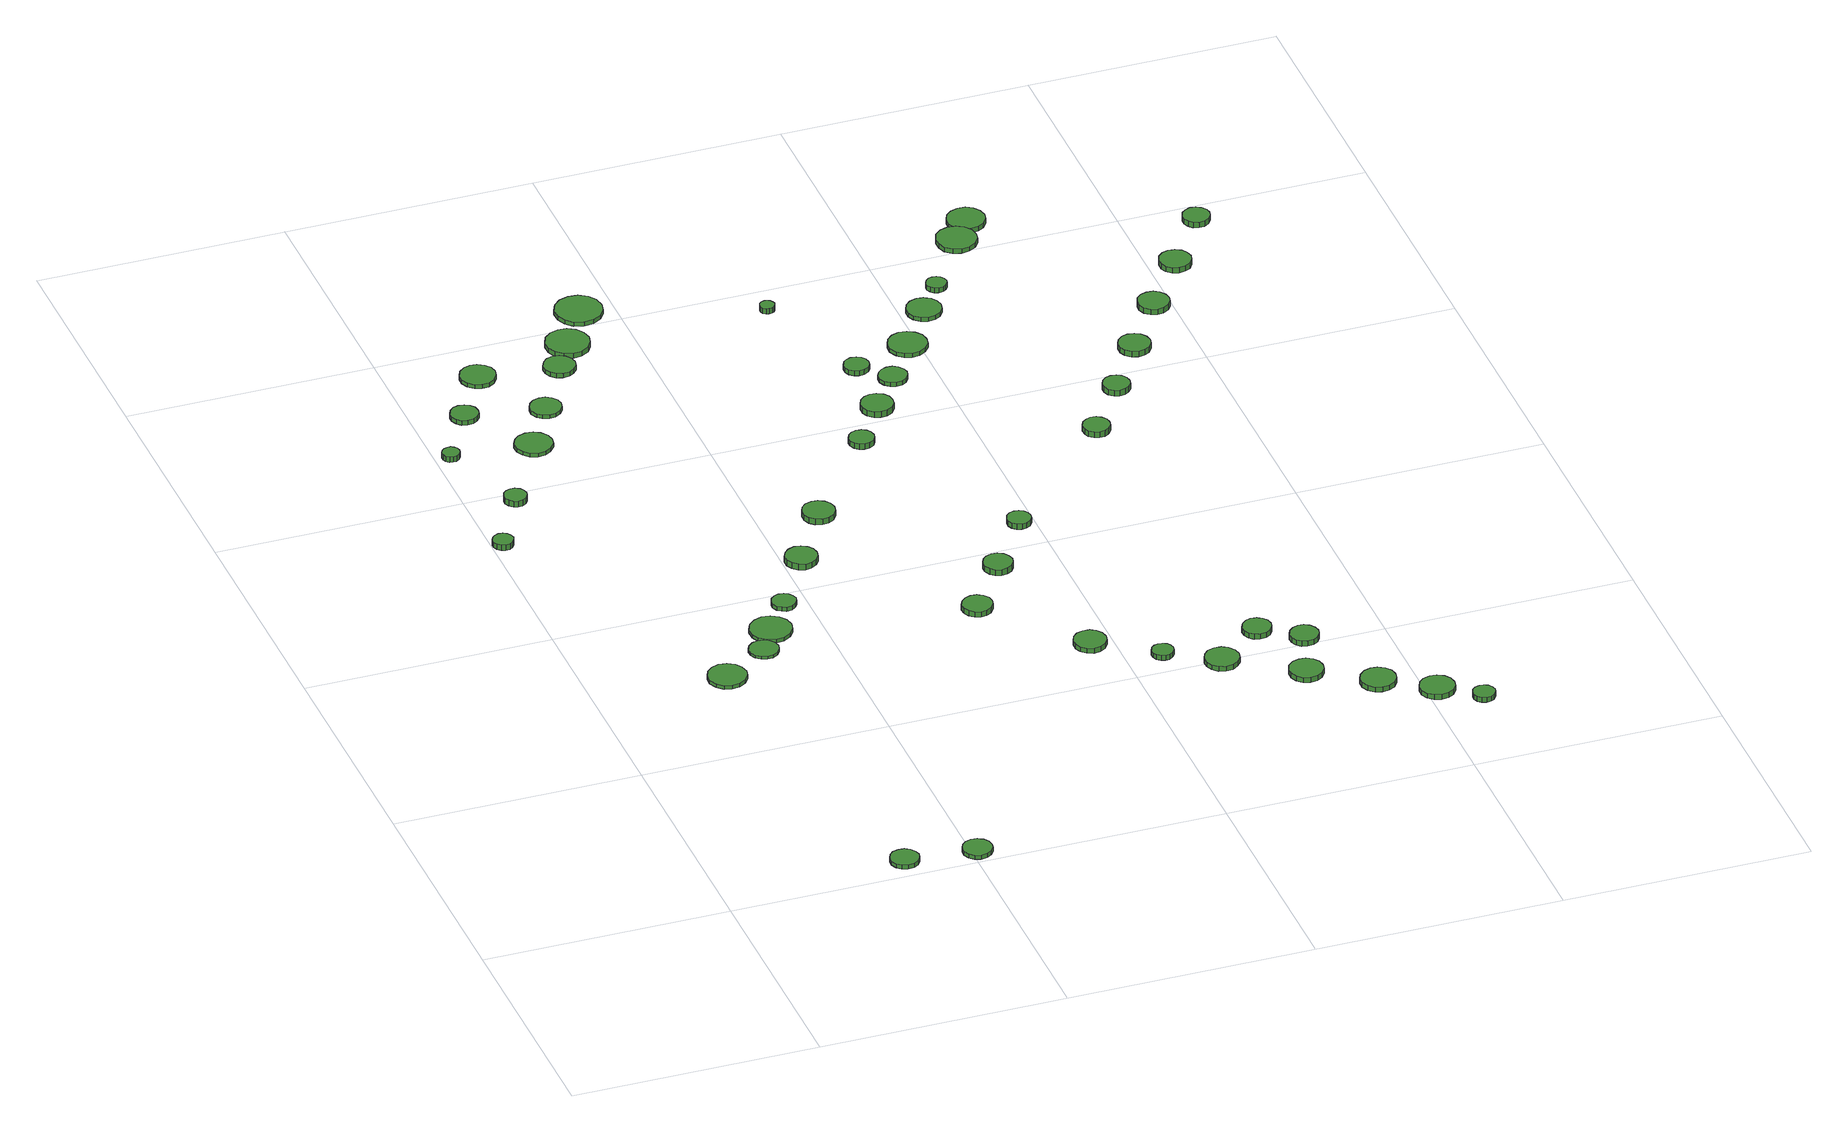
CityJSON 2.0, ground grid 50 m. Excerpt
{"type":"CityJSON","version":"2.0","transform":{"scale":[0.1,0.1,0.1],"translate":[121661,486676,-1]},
"CityObjects":{
"tree1":{"type":"SolitaryVegetationObject","attributes":{"function":"something"},"geometry":[{"type":"MultiSurface","lod":"1","boundaries":[[[0,1,2,3,4,5,6,7,8,9,10,11,12,13,14]],[[15,16,17,18,19,20,21,22,23,24,25,26,27,28,29]],[[0,29,28,1]],[[1,28,27,2]],[[2,27,26,3]],[[3,26,25,4]],[[4,25,24,5]],[[5,24,23,6]],[[6,23,22,7]],[[7,22,21,8]],[[8,21,20,9]],[[9,20,19,10]],[[10,19,18,11]],[[11,18,17,12]],[[12,17,16,13]],[[13,16,15,14]],[[14,15,29,0]]]}]},
"tree2":{"type":"SolitaryVegetationObject","attributes":{"function":"something"},"geometry":[{"type":"MultiSurface","lod":"1","boundaries":[[[30,31,32,33,34,35,36,37,38,39,40,41,42,43,44]],[[45,46,47,48,49,50,51,52,53,54,55,56,57,58,59]],[[30,59,58,31]],[[31,58,57,32]],[[32,57,56,33]],[[33,56,55,34]],[[34,55,54,35]],[[35,54,53,36]],[[36,53,52,37]],[[37,52,51,38]],[[38,51,50,39]],[[39,50,49,40]],[[40,49,48,41]],[[41,48,47,42]],[[42,47,46,43]],[[43,46,45,44]],[[44,45,59,30]]]}]},
"tree3":{"type":"SolitaryVegetationObject","attributes":{"function":"something"},"geometry":[{"type":"MultiSurface","lod":"1","boundaries":[[[60,61,62,63,64,65,66,67,68,69,70,71,72,73,74]],[[75,76,77,78,79,80,81,82,83,84,85,86,87,88,89]],[[60,89,88,61]],[[61,88,87,62]],[[62,87,86,63]],[[63,86,85,64]],[[64,85,84,65]],[[65,84,83,66]],[[66,83,82,67]],[[67,82,81,68]],[[68,81,80,69]],[[69,80,79,70]],[[70,79,78,71]],[[71,78,77,72]],[[72,77,76,73]],[[73,76,75,74]],[[74,75,89,60]]]}]},
"tree4":{"type":"SolitaryVegetationObject","attributes":{"function":"something"},"geometry":[{"type":"MultiSurface","lod":"1","boundaries":[[[90,91,92,93,94,95,96,97,98,99,100,101,102,103,104]],[[105,106,107,108,109,110,111,112,113,114,115,116,117,118,119]],[[90,119,118,91]],[[91,118,117,92]],[[92,117,116,93]],[[93,116,115,94]],[[94,115,114,95]],[[95,114,113,96]],[[96,113,112,97]],[[97,112,111,98]],[[98,111,110,99]],[[99,110,109,100]],[[100,109,108,101]],[[101,108,107,102]],[[102,107,106,103]],[[103,106,105,104]],[[104,105,119,90]]]}]},
"tree5":{"type":"SolitaryVegetationObject","attributes":{"function":"something"},"geometry":[{"type":"MultiSurface","lod":"1","boundaries":[[[120,121,122,123,124,125,126,127,128,129,130,131,132,133,134]],[[135,136,137,138,139,140,141,142,143,144,145,146,147,148,149]],[[120,149,148,121]],[[121,148,147,122]],[[122,147,146,123]],[[123,146,145,124]],[[124,145,144,125]],[[125,144,143,126]],[[126,143,142,127]],[[127,142,141,128]],[[128,141,140,129]],[[129,140,139,130]],[[130,139,138,131]],[[131,138,137,132]],[[132,137,136,133]],[[133,136,135,134]],[[134,135,149,120]]]}]},
"tree6":{"type":"SolitaryVegetationObject","attributes":{"function":"something"},"geometry":[{"type":"MultiSurface","lod":"1","boundaries":[[[150,151,152,153,154,155,156,157,158,159,160,161,162,163,164]],[[165,166,167,168,169,170,171,172,173,174,175,176,177,178,179]],[[150,179,178,151]],[[151,178,177,152]],[[152,177,176,153]],[[153,176,175,154]],[[154,175,174,155]],[[155,174,173,156]],[[156,173,172,157]],[[157,172,171,158]],[[158,171,170,159]],[[159,170,169,160]],[[160,169,168,161]],[[161,168,167,162]],[[162,167,166,163]],[[163,166,165,164]],[[164,165,179,150]]]}]},
"tree7":{"type":"SolitaryVegetationObject","attributes":{"function":"something"},"geometry":[{"type":"MultiSurface","lod":"1","boundaries":[[[180,181,182,183,184,185,186,187,188,189,190,191,192,193,194]],[[195,196,197,198,199,200,201,202,203,204,205,206,207,208,209]],[[180,209,208,181]],[[181,208,207,182]],[[182,207,206,183]],[[183,206,205,184]],[[184,205,204,185]],[[185,204,203,186]],[[186,203,202,187]],[[187,202,201,188]],[[188,201,200,189]],[[189,200,199,190]],[[190,199,198,191]],[[191,198,197,192]],[[192,197,196,193]],[[193,196,195,194]],[[194,195,209,180]]]}]},
"tree8":{"type":"SolitaryVegetationObject","attributes":{"function":"something"},"geometry":[{"type":"MultiSurface","lod":"1","boundaries":[[[210,211,212,213,214,215,216,217,218,219,220,221,222,223,224]],[[225,226,227,228,229,230,231,232,233,234,235,236,237,238,239]],[[210,239,238,211]],[[211,238,237,212]],[[212,237,236,213]],[[213,236,235,214]],[[214,235,234,215]],[[215,234,233,216]],[[216,233,232,217]],[[217,232,231,218]],[[218,231,230,219]],[[219,230,229,220]],[[220,229,228,221]],[[221,228,227,222]],[[222,227,226,223]],[[223,226,225,224]],[[224,225,239,210]]]}]},
"tree9":{"type":"SolitaryVegetationObject","attributes":{"function":"something"},"geometry":[{"type":"MultiSurface","lod":"1","boundaries":[[[240,241,242,243,244,245,246,247,248,249,250,251,252,253,254]],[[255,256,257,258,259,260,261,262,263,264,265,266,267,268,269]],[[240,269,268,241]],[[241,268,267,242]],[[242,267,266,243]],[[243,266,265,244]],[[244,265,264,245]],[[245,264,263,246]],[[246,263,262,247]],[[247,262,261,248]],[[248,261,260,249]],[[249,260,259,250]],[[250,259,258,251]],[[251,258,257,252]],[[252,257,256,253]],[[253,256,255,254]],[[254,255,269,240]]]}]},
"tree10":{"type":"SolitaryVegetationObject","attributes":{"function":"something"},"geometry":[{"type":"MultiSurface","lod":"1","boundaries":[[[270,271,272,273,274,275,276,277,278,279,280,281,282,283,284]],[[285,286,287,288,289,290,291,292,293,294,295,296,297,298,299]],[[270,299,298,271]],[[271,298,297,272]],[[272,297,296,273]],[[273,296,295,274]],[[274,295,294,275]],[[275,294,293,276]],[[276,293,292,277]],[[277,292,291,278]],[[278,291,290,279]],[[279,290,289,280]],[[280,289,288,281]],[[281,288,287,282]],[[282,287,286,283]],[[283,286,285,284]],[[284,285,299,270]]]}]},
"tree11":{"type":"SolitaryVegetationObject","attributes":{"function":"something"},"geometry":[{"type":"MultiSurface","lod":"1","boundaries":[[[300,301,302,303,304,305,306,307,308,309,310,311,312,313,314]],[[315,316,317,318,319,320,321,322,323,324,325,326,327,328,329]],[[300,329,328,301]],[[301,328,327,302]],[[302,327,326,303]],[[303,326,325,304]],[[304,325,324,305]],[[305,324,323,306]],[[306,323,322,307]],[[307,322,321,308]],[[308,321,320,309]],[[309,320,319,310]],[[310,319,318,311]],[[311,318,317,312]],[[312,317,316,313]],[[313,316,315,314]],[[314,315,329,300]]]}]},
"tree12":{"type":"SolitaryVegetationObject","attributes":{"function":"something"},"geometry":[{"type":"MultiSurface","lod":"1","boundaries":[[[330,331,332,333,334,335,336,337,338,339,340,341,342,343,344]],[[345,346,347,348,349,350,351,352,353,354,355,356,357,358,359]],[[330,359,358,331]],[[331,358,357,332]],[[332,357,356,333]],[[333,356,355,334]],[[334,355,354,335]],[[335,354,353,336]],[[336,353,352,337]],[[337,352,351,338]],[[338,351,350,339]],[[339,350,349,340]],[[340,349,348,341]],[[341,348,347,342]],[[342,347,346,343]],[[343,346,345,344]],[[344,345,359,330]]]}]},
"tree13":{"type":"SolitaryVegetationObject","attributes":{"function":"something"},"geometry":[{"type":"MultiSurface","lod":"1","boundaries":[[[360,361,362,363,364,365,366,367,368,369,370,371,372,373,374]],[[375,376,377,378,379,380,381,382,383,384,385,386,387,388,389]],[[360,389,388,361]],[[361,388,387,362]],[[362,387,386,363]],[[363,386,385,364]],[[364,385,384,365]],[[365,384,383,366]],[[366,383,382,367]],[[367,382,381,368]],[[368,381,380,369]],[[369,380,379,370]],[[370,379,378,371]],[[371,378,377,372]],[[372,377,376,373]],[[373,376,375,374]],[[374,375,389,360]]]}]},
"tree14":{"type":"SolitaryVegetationObject","attributes":{"function":"something"},"geometry":[{"type":"MultiSurface","lod":"1","boundaries":[[[390,391,392,393,394,395,396,397,398,399,400,401,402,403,404]],[[405,406,407,408,409,410,411,412,413,414,415,416,417,418,419]],[[390,419,418,391]],[[391,418,417,392]],[[392,417,416,393]],[[393,416,415,394]],[[394,415,414,395]],[[395,414,413,396]],[[396,413,412,397]],[[397,412,411,398]],[[398,411,410,399]],[[399,410,409,400]],[[400,409,408,401]],[[401,408,407,402]],[[402,407,406,403]],[[403,406,405,404]],[[404,405,419,390]]]}]},
"tree15":{"type":"SolitaryVegetationObject","attributes":{"function":"something"},"geometry":[{"type":"MultiSurface","lod":"1","boundaries":[[[420,421,422,423,424,425,426,427,428,429,430,431,432,433,434]],[[435,436,437,438,439,440,441,442,443,444,445,446,447,448,449]],[[420,449,448,421]],[[421,448,447,422]],[[422,447,446,423]],[[423,446,445,424]],[[424,445,444,425]],[[425,444,443,426]],[[426,443,442,427]],[[427,442,441,428]],[[428,441,440,429]],[[429,440,439,430]],[[430,439,438,431]],[[431,438,437,432]],[[432,437,436,433]],[[433,436,435,434]],[[434,435,449,420]]]}]},
"tree16":{"type":"SolitaryVegetationObject","attributes":{"function":"something"},"geometry":[{"type":"MultiSurface","lod":"1","boundaries":[[[450,451,452,453,454,455,456,457,458,459,460,461,462,463,464]],[[465,466,467,468,469,470,471,472,473,474,475,476,477,478,479]],[[450,479,478,451]],[[451,478,477,452]],[[452,477,476,453]],[[453,476,475,454]],[[454,475,474,455]],[[455,474,473,456]],[[456,473,472,457]],[[457,472,471,458]],[[458,471,470,459]],[[459,470,469,460]],[[460,469,468,461]],[[461,468,467,462]],[[462,467,466,463]],[[463,466,465,464]],[[464,465,479,450]]]}]},
"tree17":{"type":"SolitaryVegetationObject","attributes":{"function":"something"},"geometry":[{"type":"MultiSurface","lod":"1","boundaries":[[[480,481,482,483,484,485,486,487,488,489,490,491,492,493,494]],[[495,496,497,498,499,500,501,502,503,504,505,506,507,508,509]],[[480,509,508,481]],[[481,508,507,482]],[[482,507,506,483]],[[483,506,505,484]],[[484,505,504,485]],[[485,504,503,486]],[[486,503,502,487]],[[487,502,501,488]],[[488,501,500,489]],[[489,500,499,490]],[[490,499,498,491]],[[491,498,497,492]],[[492,497,496,493]],[[493,496,495,494]],[[494,495,509,480]]]}]},
"tree18":{"type":"SolitaryVegetationObject","attributes":{"function":"something"},"geometry":[{"type":"MultiSurface","lod":"1","boundaries":[[[510,511,512,513,514,515,516,517,518,519,520,521,522,523,524]],[[525,526,527,528,529,530,531,532,533,534,535,536,537,538,539]],[[510,539,538,511]],[[511,538,537,512]],[[512,537,536,513]],[[513,536,535,514]],[[514,535,534,515]],[[515,534,533,516]],[[516,533,532,517]],[[517,532,531,518]],[[518,531,530,519]],[[519,530,529,520]],[[520,529,528,521]],[[521,528,527,522]],[[522,527,526,523]],[[523,526,525,524]],[[524,525,539,510]]]}]},
"tree19":{"type":"SolitaryVegetationObject","attributes":{"function":"something"},"geometry":[{"type":"MultiSurface","lod":"1","boundaries":[[[540,541,542,543,544,545,546,547,548,549,550,551,552,553,554]],[[555,556,557,558,559,560,561,562,563,564,565,566,567,568,569]],[[540,569,568,541]],[[541,568,567,542]],[[542,567,566,543]],[[543,566,565,544]],[[544,565,564,545]],[[545,564,563,546]],[[546,563,562,547]],[[547,562,561,548]],[[548,561,560,549]],[[549,560,559,550]],[[550,559,558,551]],[[551,558,557,552]],[[552,557,556,553]],[[553,556,555,554]],[[554,555,569,540]]]}]},
"tree20":{"type":"SolitaryVegetationObject","attributes":{"function":"something"},"geometry":[{"type":"MultiSurface","lod":"1","boundaries":[[[570,571,572,573,574,575,576,577,578,579,580,581,582,583,584]],[[585,586,587,588,589,590,591,592,593,594,595,596,597,598,599]],[[570,599,598,571]],[[571,598,597,572]],[[572,597,596,573]],[[573,596,595,574]],[[574,595,594,575]],[[575,594,593,576]],[[576,593,592,577]],[[577,592,591,578]],[[578,591,590,579]],[[579,590,589,580]],[[580,589,588,581]],[[581,588,587,582]],[[582,587,586,583]],[[583,586,585,584]],[[584,585,599,570]]]}]},
"tree21":{"type":"SolitaryVegetationObject","attributes":{"function":"something"},"geometry":[{"type":"MultiSurface","lod":"1","boundaries":[[[600,601,602,603,604,605,606,607,608,609,610,611,612,613,614]],[[615,616,617,618,619,620,621,622,623,624,625,626,627,628,629]],[[600,629,628,601]],[[601,628,627,602]],[[602,627,626,603]],[[603,626,625,604]],[[604,625,624,605]],[[605,624,623,606]],[[606,623,622,607]],[[607,622,621,608]],[[608,621,620,609]],[[609,620,619,610]],[[610,619,618,611]],[[611,618,617,612]],[[612,617,616,613]],[[613,616,615,614]],[[614,615,629,600]]]}]},
"tree22":{"type":"SolitaryVegetationObject","attributes":{"function":"something"},"geometry":[{"type":"MultiSurface","lod":"1","boundaries":[[[630,631,632,633,634,635,636,637,638,639,640,641,642,643,644]],[[645,646,647,648,649,650,651,652,653,654,655,656,657,658,659]],[[630,659,658,631]],[[631,658,657,632]],[[632,657,656,633]],[[633,656,655,634]],[[634,655,654,635]],[[635,654,653,636]],[[636,653,652,637]],[[637,652,651,638]],[[638,651,650,639]],[[639,650,649,640]],[[640,649,648,641]],[[641,648,647,642]],[[642,647,646,643]],[[643,646,645,644]],[[644,645,659,630]]]}]},
"tree23":{"type":"SolitaryVegetationObject","attributes":{"function":"something"},"geometry":[{"type":"MultiSurface","lod":"1","boundaries":[[[660,661,662,663,664,665,666,667,668,669,670,671,672,673,674]],[[675,676,677,678,679,680,681,682,683,684,685,686,687,688,689]],[[660,689,688,661]],[[661,688,687,662]],[[662,687,686,663]],[[663,686,685,664]],[[664,685,684,665]],[[665,684,683,666]],[[666,683,682,667]],[[667,682,681,668]],[[668,681,680,669]],[[669,680,679,670]],[[670,679,678,671]],[[671,678,677,672]],[[672,677,676,673]],[[673,676,675,674]],[[674,675,689,660]]]}]},
"tree24":{"type":"SolitaryVegetationObject","attributes":{"function":"something"},"geometry":[{"type":"MultiSurface","lod":"1","boundaries":[[[690,691,692,693,694,695,696,697,698,699,700,701,702,703,704]],[[705,706,707,708,709,710,711,712,713,714,715,716,717,718,719]],[[690,719,718,691]],[[691,718,717,692]],[[692,717,716,693]],[[693,716,715,694]],[[694,715,714,695]],[[695,714,713,696]],[[696,713,712,697]],[[697,712,711,698]],[[698,711,710,699]],[[699,710,709,700]],[[700,709,708,701]],[[701,708,707,702]],[[702,707,706,703]],[[703,706,705,704]],[[704,705,719,690]]]}]},
"tree25":{"type":"SolitaryVegetationObject","attributes":{"function":"something"},"geometry":[{"type":"MultiSurface","lod":"1","boundaries":[[[720,721,722,723,724,725,726,727,728,729,730,731,732,733,734]],[[735,736,737,738,739,740,741,742,743,744,745,746,747,748,749]],[[720,749,748,721]],[[721,748,747,722]],[[722,747,746,723]],[[723,746,745,724]],[[724,745,744,725]],[[725,744,743,726]],[[726,743,742,727]],[[727,742,741,728]],[[728,741,740,729]],[[729,740,739,730]],[[730,739,738,731]],[[731,738,737,732]],[[732,737,736,733]],[[733,736,735,734]],[[734,735,749,720]]]}]},
"tree26":{"type":"SolitaryVegetationObject","attributes":{"function":"something"},"geometry":[{"type":"MultiSurface","lod":"1","boundaries":[[[750,751,752,753,754,755,756,757,758,759,760,761,762,763,764]],[[765,766,767,768,769,770,771,772,773,774,775,776,777,778,779]],[[750,779,778,751]],[[751,778,777,752]],[[752,777,776,753]],[[753,776,775,754]],[[754,775,774,755]],[[755,774,773,756]],[[756,773,772,757]],[[757,772,771,758]],[[758,771,770,759]],[[759,770,769,760]],[[760,769,768,761]],[[761,768,767,762]],[[762,767,766,763]],[[763,766,765,764]],[[764,765,779,750]]]}]},
"tree27":{"type":"SolitaryVegetationObject","attributes":{"function":"something"},"geometry":[{"type":"MultiSurface","lod":"1","boundaries":[[[780,781,782,783,784,785,786,787,788,789,790,791,792,793,794]],[[795,796,797,798,799,800,801,802,803,804,805,806,807,808,809]],[[780,809,808,781]],[[781,808,807,782]],[[782,807,806,783]],[[783,806,805,784]],[[784,805,804,785]],[[785,804,803,786]],[[786,803,802,787]],[[787,802,801,788]],[[788,801,800,789]],[[789,800,799,790]],[[790,799,798,791]],[[791,798,797,792]],[[792,797,796,793]],[[793,796,795,794]],[[794,795,809,780]]]}]},
"tree28":{"type":"SolitaryVegetationObject","attributes":{"function":"something"},"geometry":[{"type":"MultiSurface","lod":"1","boundaries":[[[810,811,812,813,814,815,816,817,818,819,820,821,822,823,824]],[[825,826,827,828,829,830,831,832,833,834,835,836,837,838,839]],[[810,839,838,811]],[[811,838,837,812]],[[812,837,836,813]],[[813,836,835,814]],[[814,835,834,815]],[[815,834,833,816]],[[816,833,832,817]],[[817,832,831,818]],[[818,831,830,819]],[[819,830,829,820]],[[820,829,828,821]],[[821,828,827,822]],[[822,827,826,823]],[[823,826,825,824]],[[824,825,839,810]]]}]},
"tree29":{"type":"SolitaryVegetationObject","attributes":{"function":"something"},"geometry":[{"type":"MultiSurface","lod":"1","boundaries":[[[840,841,842,843,844,845,846,847,848,849,850,851,852,853,854]],[[855,856,857,858,859,860,861,862,863,864,865,866,867,868,869]],[[840,869,868,841]],[[841,868,867,842]],[[842,867,866,843]],[[843,866,865,844]],[[844,865,864,845]],[[845,864,863,846]],[[846,863,862,847]],[[847,862,861,848]],[[848,861,860,849]],[[849,860,859,850]],[[850,859,858,851]],[[851,858,857,852]],[[852,857,856,853]],[[853,856,855,854]],[[854,855,869,840]]]}]},
"tree30":{"type":"SolitaryVegetationObject","attributes":{"function":"something"},"geometry":[{"type":"MultiSurface","lod":"1","boundaries":[[[870,871,872,873,874,875,876,877,878,879,880,881,882,883,884]],[[885,886,887,888,889,890,891,892,893,894,895,896,897,898,899]],[[870,899,898,871]],[[871,898,897,872]],[[872,897,896,873]],[[873,896,895,874]],[[874,895,894,875]],[[875,894,893,876]],[[876,893,892,877]],[[877,892,891,878]],[[878,891,890,879]],[[879,890,889,880]],[[880,889,888,881]],[[881,888,887,882]],[[882,887,886,883]],[[883,886,885,884]],[[884,885,899,870]]]}]},
"tree31":{"type":"SolitaryVegetationObject","attributes":{"function":"something"},"geometry":[{"type":"MultiSurface","lod":"1","boundaries":[[[900,901,902,903,904,905,906,907,908,909,910,911,912,913,914]],[[915,916,917,918,919,920,921,922,923,924,925,926,927,928,929]],[[900,929,928,901]],[[901,928,927,902]],[[902,927,926,903]],[[903,926,925,904]],[[904,925,924,905]],[[905,924,923,906]],[[906,923,922,907]],[[907,922,921,908]],[[908,921,920,909]],[[909,920,919,910]],[[910,919,918,911]],[[911,918,917,912]],[[912,917,916,913]],[[913,916,915,914]],[[914,915,929,900]]]}]},
"tree32":{"type":"SolitaryVegetationObject","attributes":{"function":"something"},"geometry":[{"type":"MultiSurface","lod":"1","boundaries":[[[930,931,932,933,934,935,936,937,938,939,940,941,942,943,944]],[[945,946,947,948,949,950,951,952,953,954,955,956,957,958,959]],[[930,959,958,931]],[[931,958,957,932]],[[932,957,956,933]],[[933,956,955,934]],[[934,955,954,935]],[[935,954,953,936]],[[936,953,952,937]],[[937,952,951,938]],[[938,951,950,939]],[[939,950,949,940]],[[940,949,948,941]],[[941,948,947,942]],[[942,947,946,943]],[[943,946,945,944]],[[944,945,959,930]]]}]},
"tree33":{"type":"SolitaryVegetationObject","attributes":{"function":"something"},"geometry":[{"type":"MultiSurface","lod":"1","boundaries":[[[960,961,962,963,964,965,966,967,968,969,970,971,972,973,974]],[[975,976,977,978,979,980,981,982,983,984,985,986,987,988,989]],[[960,989,988,961]],[[961,988,987,962]],[[962,987,986,963]],[[963,986,985,964]],[[964,985,984,965]],[[965,984,983,966]],[[966,983,982,967]],[[967,982,981,968]],[[968,981,980,969]],[[969,980,979,970]],[[970,979,978,971]],[[971,978,977,972]],[[972,977,976,973]],[[973,976,975,974]],[[974,975,989,960]]]}]},
"tree34":{"type":"SolitaryVegetationObject","attributes":{"function":"something"},"geometry":[{"type":"MultiSurface","lod":"1","boundaries":[[[990,991,992,993,994,995,996,997,998,999,1000,1001,1002,1003,1004]],[[1005,1006,1007,1008,1009,1010,1011,1012,1013,1014,1015,1016,1017,1018,1019]],[[990,1019,1018,991]],[[991,1018,1017,992]],[[992,1017,1016,993]],[[993,1016,1015,994]],[[994,1015,1014,995]],[[995,1014,1013,996]],[[996,1013,1012,997]],[[997,1012,1011,998]],[[998,1011,1010,999]],[[999,1010,1009,1000]],[[1000,1009,1008,1001]],[[1001,1008,1007,1002]],[[1002,1007,1006,1003]],[[1003,1006,1005,1004]],[[1004,1005,1019,990]]]}]},
"tree35":{"type":"SolitaryVegetationObject","attributes":{"function":"something"},"geometry":[{"type":"MultiSurface","lod":"1","boundaries":[[[1020,1021,1022,1023,1024,1025,1026,1027,1028,1029,1030,1031,1032,1033,1034]],[[1035,1036,1037,1038,1039,1040,1041,1042,1043,1044,1045,1046,1047,1048,1049]],[[1020,1049,1048,1021]],[[1021,1048,1047,1022]],[[1022,1047,1046,1023]],[[1023,1046,1045,1024]],[[1024,1045,1044,1025]],[[1025,1044,1043,1026]],[[1026,1043,1042,1027]],[[1027,1042,1041,1028]],[[1028,1041,1040,1029]],[[1029,1040,1039,1030]],[[1030,1039,1038,1031]],[[1031,1038,1037,1032]],[[1032,1037,1036,1033]],[[1033,1036,1035,1034]],[[1034,1035,1049,1020]]]}]},
"tree36":{"type":"SolitaryVegetationObject","attributes":{"function":"something"},"geometry":[{"type":"MultiSurface","lod":"1","boundaries":[[[1050,1051,1052,1053,1054,1055,1056,1057,1058,1059,1060,1061,1062,1063,1064]],[[1065,1066,1067,1068,1069,1070,1071,1072,1073,1074,1075,1076,1077,1078,1079]],[[1050,1079,1078,1051]],[[1051,1078,1077,1052]],[[1052,1077,1076,1053]],[[1053,1076,1075,1054]],[[1054,1075,1074,1055]],[[1055,1074,1073,1056]],[[1056,1073,1072,1057]],[[1057,1072,1071,1058]],[[1058,1071,1070,1059]],[[1059,1070,1069,1060]],[[1060,1069,1068,1061]],[[1061,1068,1067,1062]],[[1062,1067,1066,1063]],[[1063,1066,1065,1064]],[[1064,1065,1079,1050]]]}]},
"tree37":{"type":"SolitaryVegetationObject","attributes":{"function":"something"},"geometry":[{"type":"MultiSurface","lod":"1","boundaries":[[[1080,1081,1082,1083,1084,1085,1086,1087,1088,1089,1090,1091,1092,1093,1094]],[[1095,1096,1097,1098,1099,1100,1101,1102,1103,1104,1105,1106,1107,1108,1109]],[[1080,1109,1108,1081]],[[1081,1108,1107,1082]],[[1082,1107,1106,1083]],[[1083,1106,1105,1084]],[[1084,1105,1104,1085]],[[1085,1104,1103,1086]],[[1086,1103,1102,1087]],[[1087,1102,1101,1088]],[[1088,1101,1100,1089]],[[1089,1100,1099,1090]],[[1090,1099,1098,1091]],[[1091,1098,1097,1092]],[[1092,1097,1096,1093]],[[1093,1096,1095,1094]],[[1094,1095,1109,1080]]]}]},
"tree38":{"type":"SolitaryVegetationObject","attributes":{"function":"something"},"geometry":[{"type":"MultiSurface","lod":"1","boundaries":[[[1110,1111,1112,1113,1114,1115,1116,1117,1118,1119,1120,1121,1122,1123,1124]],[[1125,1126,1127,1128,1129,1130,1131,1132,1133,1134,1135,1136,1137,1138,1139]],[[1110,1139,1138,1111]],[[1111,1138,1137,1112]],[[1112,1137,1136,1113]],[[1113,1136,1135,1114]],[[1114,1135,1134,1115]],[[1115,1134,1133,1116]],[[1116,1133,1132,1117]],[[1117,1132,1131,1118]],[[1118,1131,1130,1119]],[[1119,1130,1129,1120]],[[1120,1129,1128,1121]],[[1121,1128,1127,1122]],[[1122,1127,1126,1123]],[[1123,1126,1125,1124]],[[1124,1125,1139,1110]]]}]},
"tree39":{"type":"SolitaryVegetationObject","attributes":{"function":"something"},"geometry":[{"type":"MultiSurface","lod":"1","boundaries":[[[1140,1141,1142,1143,1144,1145,1146,1147,1148,1149,1150,1151,1152,1153,1154]],[[1155,1156,1157,1158,1159,1160,1161,1162,1163,1164,1165,1166,1167,1168,1169]],[[1140,1169,1168,1141]],[[1141,1168,1167,1142]],[[1142,1167,1166,1143]],[[1143,1166,1165,1144]],[[1144,1165,1164,1145]],[[1145,1164,1163,1146]],[[1146,1163,1162,1147]],[[1147,1162,1161,1148]],[[1148,1161,1160,1149]],[[1149,1160,1159,1150]],[[1150,1159,1158,1151]],[[1151,1158,1157,1152]],[[1152,1157,1156,1153]],[[1153,1156,1155,1154]],[[1154,1155,1169,1140]]]}]},
"tree40":{"type":"SolitaryVegetationObject","attributes":{"function":"something"},"geometry":[{"type":"MultiSurface","lod":"1","boundaries":[[[1170,1171,1172,1173,1174,1175,1176,1177,1178,1179,1180,1181,1182,1183,1184]],[[1185,1186,1187,1188,1189,1190,1191,1192,1193,1194,1195,1196,1197,1198,1199]],[[1170,1199,1198,1171]],[[1171,1198,1197,1172]],[[1172,1197,1196,1173]],[[1173,1196,1195,1174]],[[1174,1195,1194,1175]],[[1175,1194,1193,1176]],[[1176,1193,1192,1177]],[[1177,1192,1191,1178]],[[1178,1191,1190,1179]],[[1179,1190,1189,1180]],[[1180,1189,1188,1181]],[[1181,1188,1187,1182]],[[1182,1187,1186,1183]],[[1183,1186,1185,1184]],[[1184,1185,1199,1170]]]}]},
"tree41":{"type":"SolitaryVegetationObject","attributes":{"function":"something"},"geometry":[{"type":"MultiSurface","lod":"1","boundaries":[[[1200,1201,1202,1203,1204,1205,1206,1207,1208,1209,1210,1211,1212,1213,1214]],[[1215,1216,1217,1218,1219,1220,1221,1222,1223,1224,1225,1226,1227,1228,1229]],[[1200,1229,1228,1201]],[[1201,1228,1227,1202]],[[1202,1227,1226,1203]],[[1203,1226,1225,1204]],[[1204,1225,1224,1205]],[[1205,1224,1223,1206]],[[1206,1223,1222,1207]],[[1207,1222,1221,1208]],[[1208,1221,1220,1209]],[[1209,1220,1219,1210]],[[1210,1219,1218,1211]],[[1211,1218,1217,1212]],[[1212,1217,1216,1213]],[[1213,1216,1215,1214]],[[1214,1215,1229,1200]]]}]},
"tree42":{"type":"SolitaryVegetationObject","attributes":{"function":"something"},"geometry":[{"type":"MultiSurface","lod":"1","boundaries":[[[1230,1231,1232,1233,1234,1235,1236,1237,1238,1239,1240,1241,1242,1243,1244]],[[1245,1246,1247,1248,1249,1250,1251,1252,1253,1254,1255,1256,1257,1258,1259]],[[1230,1259,1258,1231]],[[1231,1258,1257,1232]],[[1232,1257,1256,1233]],[[1233,1256,1255,1234]],[[1234,1255,1254,1235]],[[1235,1254,1253,1236]],[[1236,1253,1252,1237]],[[1237,1252,1251,1238]],[[1238,1251,1250,1239]],[[1239,1250,1249,1240]],[[1240,1249,1248,1241]],[[1241,1248,1247,1242]],[[1242,1247,1246,1243]],[[1243,1246,1245,1244]],[[1244,1245,1259,1230]]]}]},
"tree43":{"type":"SolitaryVegetationObject","attributes":{"function":"something"},"geometry":[{"type":"MultiSurface","lod":"1","boundaries":[[[1260,1261,1262,1263,1264,1265,1266,1267,1268,1269,1270,1271,1272,1273,1274]],[[1275,1276,1277,1278,1279,1280,1281,1282,1283,1284,1285,1286,1287,1288,1289]],[[1260,1289,1288,1261]],[[1261,1288,1287,1262]],[[1262,1287,1286,1263]],[[1263,1286,1285,1264]],[[1264,1285,1284,1265]],[[1265,1284,1283,1266]],[[1266,1283,1282,1267]],[[1267,1282,1281,1268]],[[1268,1281,1280,1269]],[[1269,1280,1279,1270]],[[1270,1279,1278,1271]],[[1271,1278,1277,1272]],[[1272,1277,1276,1273]],[[1273,1276,1275,1274]],[[1274,1275,1289,1260]]]}]},
"tree44":{"type":"SolitaryVegetationObject","attributes":{"function":"something"},"geometry":[{"type":"MultiSurface","lod":"1","boundaries":[[[1290,1291,1292,1293,1294,1295,1296,1297,1298,1299,1300,1301,1302,1303,1304]],[[1305,1306,1307,1308,1309,1310,1311,1312,1313,1314,1315,1316,1317,1318,1319]],[[1290,1319,1318,1291]],[[1291,1318,1317,1292]],[[1292,1317,1316,1293]],[[1293,1316,1315,1294]],[[1294,1315,1314,1295]],[[1295,1314,1313,1296]],[[1296,1313,1312,1297]],[[1297,1312,1311,1298]],[[1298,1311,1310,1299]],[[1299,1310,1309,1300]],[[1300,1309,1308,1301]],[[1301,1308,1307,1302]],[[1302,1307,1306,1303]],[[1303,1306,1305,1304]],[[1304,1305,1319,1290]]]}]},
"tree45":{"type":"SolitaryVegetationObject","attributes":{"function":"something"},"geometry":[{"type":"MultiSurface","lod":"1","boundaries":[[[1320,1321,1322,1323,1324,1325,1326,1327,1328,1329,1330,1331,1332,1333,1334]],[[1335,1336,1337,1338,1339,1340,1341,1342,1343,1344,1345,1346,1347,1348,1349]],[[1320,1349,1348,1321]],[[1321,1348,1347,1322]],[[1322,1347,1346,1323]],[[1323,1346,1345,1324]],[[1324,1345,1344,1325]],[[1325,1344,1343,1326]],[[1326,1343,1342,1327]],[[1327,1342,1341,1328]],[[1328,1341,1340,1329]],[[1329,1340,1339,1330]],[[1330,1339,1338,1331]],[[1331,1338,1337,1332]],[[1332,1337,1336,1333]],[[1333,1336,1335,1334]],[[1334,1335,1349,1320]]]}]},
"tree46":{"type":"SolitaryVegetationObject","attributes":{"function":"something"},"geometry":[{"type":"MultiSurface","lod":"1","boundaries":[[[1350,1351,1352,1353,1354,1355,1356,1357,1358,1359,1360,1361,1362,1363,1364]],[[1365,1366,1367,1368,1369,1370,1371,1372,1373,1374,1375,1376,1377,1378,1379]],[[1350,1379,1378,1351]],[[1351,1378,1377,1352]],[[1352,1377,1376,1353]],[[1353,1376,1375,1354]],[[1354,1375,1374,1355]],[[1355,1374,1373,1356]],[[1356,1373,1372,1357]],[[1357,1372,1371,1358]],[[1358,1371,1370,1359]],[[1359,1370,1369,1360]],[[1360,1369,1368,1361]],[[1361,1368,1367,1362]],[[1362,1367,1366,1363]],[[1363,1366,1365,1364]],[[1364,1365,1379,1350]]]}]}
},
"vertices":[
[398,49,17],[395,60,17],[388,70,17],[378,76,17],[366,77,17],[354,74,17],[346,66,17],[341,55,17],[341,43,17],[346,32,17],[354,24,17],[366,20,17],[378,21,17],[388,27,17],[395,37,17],[395,37,8],[388,27,8],[378,21,8],[366,20,8],[354,24,8],[346,32,8],[341,43,8],[341,55,8],[346,66,8],[354,74,8],[366,77,8],[378,76,8],[388,70,8],[395,60,8],[398,49,8],
[42,1334,23],[40,1343,23],[35,1350,23],[28,1354,23],[19,1355,23],[11,1352,23],[4,1346,23],[1,1338,23],[1,1330,23],[4,1322,23],[11,1316,23],[19,1313,23],[28,1314,23],[35,1318,23],[40,1326,23],[40,1326,11],[35,1318,11],[28,1314,11],[19,1313,11],[11,1316,11],[4,1322,11],[1,1330,11],[1,1338,11],[4,1346,11],[11,1352,11],[19,1355,11],[28,1354,11],[35,1350,11],[40,1343,11],[42,1334,11],
[305,757,17],[301,773,17],[292,786,17],[278,794,17],[262,796,17],[247,791,17],[235,780,17],[228,765,17],[228,749,17],[235,734,17],[247,723,17],[262,719,17],[278,720,17],[292,728,17],[301,741,17],[301,741,9],[292,728,9],[278,720,9],[262,719,9],[247,723,9],[235,734,9],[228,749,9],[228,765,9],[235,780,9],[247,791,9],[262,796,9],[278,794,9],[292,786,9],[301,773,9],[305,757,9],
[540,34,17],[538,46,17],[531,56,17],[520,62,17],[508,64,17],[496,60,17],[487,52,17],[482,41,17],[482,28,17],[487,17,17],[496,9,17],[508,5,17],[520,7,17],[531,13,17],[538,23,17],[538,23,8],[531,13,8],[520,7,8],[508,5,8],[496,9,8],[487,17,8],[482,28,8],[482,41,8],[487,52,8],[496,60,8],[508,64,8],[520,62,8],[531,56,8],[538,46,8],[540,34,8],
[50,1658,19],[49,1665,19],[44,1671,19],[38,1675,19],[31,1675,19],[24,1673,19],[18,1668,19],[15,1661,19],[15,1654,19],[18,1647,19],[24,1642,19],[31,1640,19],[38,1641,19],[44,1645,19],[49,1651,19],[49,1651,7],[44,1645,7],[38,1641,7],[31,1640,7],[24,1642,7],[18,1647,7],[15,1654,7],[15,1661,7],[18,1668,7],[24,1673,7],[31,1675,7],[38,1675,7],[44,1671,7],[49,1665,7],[50,1658,7],
[117,1468,25],[115,1477,25],[110,1485,25],[101,1490,25],[92,1491,25],[83,1488,25],[76,1482,25],[72,1473,25],[72,1463,25],[76,1455,25],[83,1448,25],[92,1445,25],[101,1446,25],[110,1451,25],[115,1459,25],[115,1459,12],[110,1451,12],[101,1446,12],[92,1445,12],[83,1448,12],[76,1455,12],[72,1463,12],[72,1473,12],[76,1482,12],[83,1488,12],[92,1491,12],[101,1490,12],[110,1485,12],[115,1477,12],[117,1468,12],
[393,822,15],[390,834,15],[383,844,15],[372,850,15],[360,851,15],[349,848,15],[339,839,15],[334,828,15],[334,816,15],[339,805,15],[349,797,15],[360,793,15],[372,794,15],[383,800,15],[390,810,15],[390,810,9],[383,800,9],[372,794,9],[360,793,9],[349,797,9],[339,805,9],[334,816,9],[334,828,9],[339,839,9],[349,848,9],[360,851,9],[372,850,9],[383,844,9],[390,834,9],[393,822,9],
[131,1780,17],[129,1791,17],[122,1800,17],[112,1806,17],[100,1807,17],[89,1804,17],[81,1796,17],[76,1785,17],[76,1774,17],[81,1763,17],[89,1755,17],[100,1752,17],[112,1753,17],[122,1759,17],[129,1768,17],[129,1768,7],[122,1759,7],[112,1753,7],[100,1752,7],[89,1755,7],[81,1763,7],[76,1774,7],[76,1785,7],[81,1796,7],[89,1804,7],[100,1807,7],[112,1806,7],[122,1800,7],[129,1791,7],[131,1780,7],
[441,883,16],[437,900,16],[427,914,16],[412,923,16],[395,925,16],[378,919,16],[365,908,16],[358,892,16],[358,874,16],[365,858,16],[378,847,16],[395,841,16],[412,843,16],[427,852,16],[437,866,16],[437,866,8],[427,852,8],[412,843,8],[395,841,8],[378,847,8],[365,858,8],[358,874,8],[358,892,8],[365,908,8],[378,919,8],[395,925,8],[412,923,8],[427,914,8],[437,900,8],[441,883,8],
[230,1639,16],[227,1654,16],[217,1667,16],[204,1675,16],[188,1676,16],[173,1671,16],[162,1661,16],[155,1647,16],[155,1631,16],[162,1617,16],[173,1606,16],[188,1601,16],[204,1603,16],[217,1611,16],[227,1624,16],[227,1624,8],[217,1611,8],[204,1603,8],[188,1601,8],[173,1606,8],[162,1617,8],[155,1631,8],[155,1647,8],[162,1661,8],[173,1671,8],[188,1676,8],[204,1675,8],[217,1667,8],[227,1654,8],[230,1639,8],
[208,1897,16],[205,1912,16],[196,1923,16],[183,1931,16],[169,1932,16],[155,1928,16],[144,1918,16],[138,1905,16],[138,1890,16],[144,1876,16],[155,1866,16],[169,1862,16],[183,1863,16],[196,1871,16],[205,1883,16],[205,1883,7],[196,1871,7],[183,1863,7],[169,1862,7],[155,1866,7],[144,1876,7],[138,1890,7],[138,1905,7],[144,1918,7],[155,1928,7],[169,1932,7],[183,1931,7],[196,1923,7],[205,1912,7],[208,1897,7],
[479,963,17],[476,973,17],[470,981,17],[462,986,17],[451,987,17],[442,984,17],[434,977,17],[430,968,17],[430,958,17],[434,948,17],[442,942,17],[451,938,17],[462,939,17],[470,945,17],[476,953,17],[476,953,8],[470,945,8],[462,939,8],[451,938,8],[442,942,8],[434,948,8],[430,958,8],[430,968,8],[434,977,8],[442,984,8],[451,987,8],[462,986,8],[470,981,8],[476,973,8],[479,963,8],
[289,1752,15],[286,1765,15],[278,1775,15],[267,1782,15],[254,1783,15],[241,1779,15],[232,1770,15],[226,1758,15],[226,1745,15],[232,1733,15],[241,1725,15],[254,1721,15],[267,1722,15],[278,1728,15],[286,1739,15],[286,1739,7],[278,1728,7],[267,1722,7],[254,1721,7],[241,1725,7],[232,1733,7],[226,1745,7],[226,1758,7],[232,1770,7],[241,1779,7],[254,1783,7],[267,1782,7],[278,1775,7],[286,1765,7],[289,1752,7],
[568,1094,21],[565,1107,21],[558,1117,21],[546,1124,21],[533,1126,21],[520,1121,21],[510,1112,21],[504,1100,21],[504,1087,21],[510,1075,21],[520,1066,21],[533,1061,21],[546,1063,21],[558,1070,21],[565,1080,21],[565,1080,8],[558,1070,8],[546,1063,8],[533,1061,8],[520,1066,8],[510,1075,8],[504,1087,8],[504,1100,8],[510,1112,8],[520,1121,8],[533,1126,8],[546,1124,8],[558,1117,8],[565,1107,8],[568,1094,8],
[362,1877,16],[359,1890,16],[351,1901,16],[340,1907,16],[327,1909,16],[314,1905,16],[305,1896,16],[299,1884,16],[299,1871,16],[305,1859,16],[314,1850,16],[327,1846,16],[340,1847,16],[351,1854,16],[359,1864,16],[359,1864,6],[351,1854,6],[340,1847,6],[327,1846,6],[314,1850,6],[305,1859,6],[299,1871,6],[299,1884,6],[305,1896,6],[314,1905,6],[327,1909,6],[340,1907,6],[351,1901,6],[359,1890,6],[362,1877,6],
[415,1947,17],[411,1965,17],[401,1979,17],[385,1989,17],[367,1990,17],[350,1985,17],[336,1973,17],[329,1956,17],[329,1938,17],[336,1921,17],[350,1909,17],[367,1903,17],[385,1905,17],[401,1914,17],[411,1929,17],[411,1929,6],[401,1914,6],[385,1905,6],[367,1903,6],[350,1909,6],[336,1921,6],[329,1938,6],[329,1956,6],[336,1973,6],[350,1985,6],[367,1990,6],[385,1989,6],[401,1979,6],[411,1965,6],[415,1947,6],
[649,1220,28],[646,1233,28],[638,1244,28],[626,1251,28],[613,1252,28],[600,1248,28],[590,1239,28],[585,1227,28],[585,1213,28],[590,1201,28],[600,1192,28],[613,1188,28],[626,1189,28],[638,1196,28],[646,1207,28],[646,1207,15],[638,1196,15],[626,1189,15],[613,1188,15],[600,1192,15],[590,1201,15],[585,1213,15],[585,1227,15],[590,1239,15],[600,1248,15],[613,1252,15],[626,1251,15],[638,1244,15],[646,1233,15],[649,1220,15],
[825,826,19],[823,838,19],[815,848,19],[804,855,19],[792,856,19],[780,852,19],[771,844,19],[765,832,19],[765,820,19],[771,808,19],[780,800,19],[792,796,19],[804,797,19],[815,803,19],[823,814,19],[823,814,7],[815,803,7],[804,797,7],[792,796,7],[780,800,7],[771,808,7],[765,820,7],[765,832,7],[771,844,7],[780,852,7],[792,856,7],[804,855,7],[815,848,7],[823,838,7],[825,826,7],
[477,2048,15],[473,2067,15],[462,2083,15],[445,2093,15],[425,2095,15],[406,2089,15],[392,2076,15],[384,2058,15],[384,2038,15],[392,2020,15],[406,2007,15],[425,2001,15],[445,2003,15],[462,2013,15],[473,2029,15],[473,2029,6],[462,2013,6],[445,2003,6],[425,2001,6],[406,2007,6],[392,2020,6],[384,2038,6],[384,2058,6],[392,2076,6],[406,2089,6],[425,2095,6],[445,2093,6],[462,2083,6],[473,2067,6],[477,2048,6],
[987,637,19],[984,650,19],[976,661,19],[965,668,19],[951,669,19],[938,665,19],[928,656,19],[923,644,19],[923,630,19],[928,618,19],[938,609,19],[951,604,19],[965,606,19],[976,613,19],[984,624,19],[984,624,8],[976,613,8],[965,606,8],[951,604,8],[938,609,8],[928,618,8],[923,630,8],[923,644,8],[928,656,8],[938,665,8],[951,669,8],[965,668,8],[976,661,8],[984,650,8],[987,637,8],
[910,948,20],[907,960,20],[900,970,20],[889,976,20],[877,977,20],[866,973,20],[857,965,20],[852,954,20],[852,942,20],[857,930,20],[866,922,20],[877,918,20],[889,920,20],[900,926,20],[907,936,20],[907,936,7],[900,926,7],[889,920,7],[877,918,7],[866,922,7],[857,930,7],[852,942,7],[852,954,7],[857,965,7],[866,973,7],[877,977,7],[889,976,7],[900,970,7],[907,960,7],[910,948,7],
[803,1427,30],[801,1437,30],[795,1446,30],[786,1451,30],[775,1452,30],[765,1449,30],[757,1442,30],[753,1432,30],[753,1422,30],[757,1412,30],[765,1405,30],[775,1402,30],[786,1403,30],[795,1408,30],[801,1417,30],[801,1417,18],[795,1408,18],[786,1403,18],[775,1402,18],[765,1405,18],[757,1412,18],[753,1422,18],[753,1432,18],[757,1442,18],[765,1449,18],[775,1452,18],[786,1451,18],[795,1446,18],[801,1437,18],[803,1427,18],
[1094,557,19],[1092,566,19],[1087,573,19],[1079,577,19],[1070,578,19],[1062,576,19],[1055,570,19],[1051,561,19],[1051,552,19],[1055,544,19],[1062,538,19],[1070,535,19],[1079,536,19],[1087,541,19],[1092,548,19],[1092,548,8],[1087,541,8],[1079,536,8],[1070,535,8],[1062,538,8],[1055,544,8],[1051,552,8],[1051,561,8],[1055,570,8],[1062,576,8],[1070,578,8],[1079,577,8],[1087,573,8],[1092,566,8],[1094,557,8],
[992,1074,23],[990,1084,23],[984,1092,23],[976,1097,23],[966,1098,23],[956,1095,23],[949,1088,23],[945,1079,23],[945,1069,23],[949,1060,23],[956,1053,23],[966,1050,23],[976,1051,23],[984,1056,23],[990,1064,23],[990,1064,11],[984,1056,11],[976,1051,11],[966,1050,11],[956,1053,11],[949,1060,11],[945,1069,11],[945,1079,11],[949,1088,11],[956,1095,11],[966,1098,11],[976,1097,11],[984,1092,11],[990,1084,11],[992,1074,11],
[882,1542,21],[880,1555,21],[872,1566,21],[860,1573,21],[847,1574,21],[834,1570,21],[824,1561,21],[819,1549,21],[819,1535,21],[824,1523,21],[834,1514,21],[847,1510,21],[860,1511,21],[872,1518,21],[880,1529,21],[880,1529,8],[872,1518,8],[860,1511,8],[847,1510,8],[834,1514,8],[824,1523,8],[819,1535,8],[819,1549,8],[824,1561,8],[834,1570,8],[847,1574,8],[860,1573,8],[872,1566,8],[880,1555,8],[882,1542,8],
[1204,495,19],[1201,509,19],[1192,521,19],[1180,528,19],[1166,529,19],[1152,525,19],[1142,515,19],[1136,502,19],[1136,488,19],[1142,475,19],[1152,465,19],[1166,461,19],[1180,462,19],[1192,470,19],[1201,481,19],[1201,481,8],[1192,470,8],[1180,462,8],[1166,461,8],[1152,465,8],[1142,475,8],[1136,488,8],[1136,502,8],[1142,515,8],[1152,525,8],[1166,529,8],[1180,528,8],[1192,521,8],[1201,509,8],[1204,495,8],
[784,1932,21],[782,1938,21],[779,1943,21],[774,1946,21],[768,1947,21],[762,1945,21],[757,1941,21],[755,1935,21],[755,1929,21],[757,1923,21],[762,1919,21],[768,1918,21],[774,1918,21],[779,1921,21],[782,1926,21],[782,1926,9],[779,1921,9],[774,1918,9],[768,1918,9],[762,1919,9],[757,1923,9],[755,1929,9],[755,1935,9],[757,1941,9],[762,1945,9],[768,1947,9],[774,1946,9],[779,1943,9],[782,1938,9],[784,1932,9],
[885,1686,18],[883,1696,18],[877,1704,18],[868,1709,18],[857,1710,18],[848,1707,18],[840,1700,18],[836,1691,18],[836,1680,18],[840,1671,18],[848,1664,18],[857,1661,18],[868,1662,18],[877,1667,18],[883,1675,18],[883,1675,7],[877,1667,7],[868,1662,7],[857,1661,7],[848,1664,7],[840,1671,7],[836,1680,7],[836,1691,7],[840,1700,7],[848,1707,7],[857,1710,7],[868,1709,7],[877,1704,7],[883,1696,7],[885,1686,7],
[943,1631,16],[940,1642,16],[933,1652,16],[923,1658,16],[911,1659,16],[900,1655,16],[891,1647,16],[886,1637,16],[886,1625,16],[891,1614,16],[900,1606,16],[911,1602,16],[923,1603,16],[933,1609,16],[940,1619,16],[940,1619,7],[933,1609,7],[923,1603,7],[911,1602,7],[900,1606,7],[891,1614,7],[886,1625,7],[886,1637,7],[891,1647,7],[900,1655,7],[911,1659,7],[923,1658,7],[933,1652,7],[940,1642,7],[943,1631,7],
[1341,404,19],[1338,418,19],[1330,429,19],[1318,437,19],[1304,438,19],[1290,434,19],[1279,424,19],[1274,411,19],[1274,397,19],[1279,384,19],[1290,374,19],[1304,370,19],[1318,372,19],[1330,379,19],[1338,390,19],[1338,390,8],[1330,379,8],[1318,372,8],[1304,370,8],[1290,374,8],[1279,384,8],[1274,397,8],[1274,411,8],[1279,424,8],[1290,434,8],[1304,438,8],[1318,437,8],[1330,429,8],[1338,418,8],[1341,404,8],
[1296,570,21],[1293,582,21],[1286,591,21],[1276,597,21],[1264,599,21],[1253,595,21],[1244,587,21],[1239,576,21],[1239,564,21],[1244,553,21],[1253,545,21],[1264,542,21],[1276,543,21],[1286,549,21],[1293,558,21],[1293,558,9],[1286,549,9],[1276,543,9],[1264,542,9],[1253,545,9],[1244,553,9],[1239,564,9],[1239,576,9],[1244,587,9],[1253,595,9],[1264,599,9],[1276,597,9],[1286,591,9],[1293,582,9],[1296,570,9],
[1017,1727,15],[1014,1743,15],[1004,1756,15],[990,1764,15],[974,1766,15],[959,1761,15],[947,1750,15],[940,1735,15],[940,1719,15],[947,1704,15],[959,1693,15],[974,1688,15],[990,1690,15],[1004,1698,15],[1014,1711,15],[1014,1711,6],[1004,1698,6],[990,1690,6],[974,1688,6],[959,1693,6],[947,1704,6],[940,1719,6],[940,1735,6],[947,1750,6],[959,1761,6],[974,1766,6],[990,1764,6],[1004,1756,6],[1014,1743,6],[1017,1727,6],
[1373,518,20],[1370,530,20],[1363,540,20],[1353,546,20],[1341,547,20],[1330,543,20],[1321,535,20],[1316,524,20],[1316,512,20],[1321,501,20],[1330,493,20],[1341,490,20],[1353,491,20],[1363,497,20],[1370,507,20],[1370,507,8],[1363,497,8],[1353,491,8],[1341,490,8],[1330,493,8],[1321,501,8],[1316,512,8],[1316,524,8],[1321,535,8],[1330,543,8],[1341,547,8],[1353,546,8],[1363,540,8],[1370,530,8],[1373,518,8],
[1460,328,19],[1457,342,19],[1448,354,19],[1435,361,19],[1421,363,19],[1407,358,19],[1396,348,19],[1390,335,19],[1390,320,19],[1396,307,19],[1407,297,19],[1421,293,19],[1435,294,19],[1448,301,19],[1457,313,19],[1457,313,8],[1448,301,8],[1435,294,8],[1421,293,8],[1407,297,8],[1396,307,8],[1390,320,8],[1390,335,8],[1396,348,8],[1407,358,8],[1421,363,8],[1435,361,8],[1448,354,8],[1457,342,8],[1460,328,8],
[1083,1830,15],[1080,1844,15],[1072,1856,15],[1059,1863,15],[1045,1865,15],[1031,1860,15],[1020,1850,15],[1014,1837,15],[1014,1823,15],[1020,1810,15],[1031,1800,15],[1045,1795,15],[1059,1797,15],[1072,1804,15],[1080,1816,15],[1080,1816,6],[1072,1804,6],[1059,1797,6],[1045,1795,6],[1031,1800,6],[1020,1810,6],[1014,1823,6],[1014,1837,6],[1020,1850,6],[1031,1860,6],[1045,1865,6],[1059,1863,6],[1072,1856,6],[1080,1844,6],[1083,1830,6],
[1556,265,19],[1553,279,19],[1545,290,19],[1532,298,19],[1518,299,19],[1504,295,19],[1493,285,19],[1487,272,19],[1487,257,19],[1493,244,19],[1504,235,19],[1518,230,19],[1532,232,19],[1545,239,19],[1553,250,19],[1553,250,8],[1545,239,8],[1532,232,8],[1518,230,8],[1504,235,8],[1493,244,8],[1487,257,8],[1487,272,8],[1493,285,8],[1504,295,8],[1518,299,8],[1532,298,8],[1545,290,8],[1553,279,8],[1556,265,8],
[1242,1326,24],[1240,1337,24],[1233,1346,24],[1224,1352,24],[1212,1353,24],[1202,1349,24],[1193,1342,24],[1189,1332,24],[1189,1320,24],[1193,1310,24],[1202,1303,24],[1212,1299,24],[1224,1300,24],[1233,1306,24],[1240,1315,24],[1240,1315,11],[1233,1306,11],[1224,1300,11],[1212,1299,11],[1202,1303,11],[1193,1310,11],[1189,1320,11],[1189,1332,11],[1193,1342,11],[1202,1349,11],[1212,1353,11],[1224,1352,11],[1233,1346,11],[1240,1337,11],[1242,1326,11],
[1620,214,19],[1618,223,19],[1612,231,19],[1604,235,19],[1595,236,19],[1586,233,19],[1579,227,19],[1576,219,19],[1576,209,19],[1579,201,19],[1586,195,19],[1595,192,19],[1604,193,19],[1612,197,19],[1618,205,19],[1618,205,8],[1612,197,8],[1604,193,8],[1595,192,8],[1586,195,8],[1579,201,8],[1576,209,8],[1576,219,8],[1579,227,8],[1586,233,8],[1595,236,8],[1604,235,8],[1612,231,8],[1618,223,8],[1620,214,8],
[1120,1902,17],[1118,1910,17],[1113,1917,17],[1106,1921,17],[1097,1922,17],[1089,1920,17],[1083,1914,17],[1079,1906,17],[1079,1898,17],[1083,1890,17],[1089,1884,17],[1097,1882,17],[1106,1883,17],[1113,1887,17],[1118,1894,17],[1118,1894,6],[1113,1887,6],[1106,1883,6],[1097,1882,6],[1089,1884,6],[1083,1890,6],[1079,1898,6],[1079,1906,6],[1083,1914,6],[1089,1920,6],[1097,1922,6],[1106,1921,6],[1113,1917,6],[1118,1910,6],[1120,1902,6],
[1328,1453,21],[1326,1464,21],[1319,1473,21],[1310,1479,21],[1298,1480,21],[1288,1477,21],[1279,1469,21],[1275,1459,21],[1275,1448,21],[1279,1437,21],[1288,1430,21],[1298,1426,21],[1310,1428,21],[1319,1433,21],[1326,1442,21],[1326,1442,8],[1319,1433,8],[1310,1428,8],[1298,1426,8],[1288,1430,8],[1279,1437,8],[1275,1448,8],[1275,1459,8],[1279,1469,8],[1288,1477,8],[1298,1480,8],[1310,1479,8],[1319,1473,8],[1326,1464,8],[1328,1453,8],
[1228,2036,16],[1225,2052,16],[1215,2066,16],[1200,2074,16],[1184,2076,16],[1168,2071,16],[1155,2060,16],[1149,2044,16],[1149,2028,16],[1155,2012,16],[1168,2001,16],[1184,1996,16],[1200,1998,16],[1215,2006,16],[1225,2020,16],[1225,2020,6],[1215,2006,6],[1200,1998,6],[1184,1996,6],[1168,2001,6],[1155,2012,6],[1149,2028,6],[1149,2044,6],[1155,2060,6],[1168,2071,6],[1184,2076,6],[1200,2074,6],[1215,2066,6],[1225,2052,6],[1228,2036,6],
[1413,1574,20],[1410,1587,20],[1402,1598,20],[1391,1604,20],[1378,1606,20],[1365,1602,20],[1355,1593,20],[1350,1581,20],[1350,1567,20],[1355,1555,20],[1365,1546,20],[1378,1542,20],[1391,1544,20],[1402,1550,20],[1410,1561,20],[1410,1561,8],[1402,1550,8],[1391,1544,8],[1378,1542,8],[1365,1546,8],[1355,1555,8],[1350,1567,8],[1350,1581,8],[1355,1593,8],[1365,1602,8],[1378,1606,8],[1391,1604,8],[1402,1598,8],[1410,1587,8],[1413,1574,8],
[1266,2094,16],[1262,2109,16],[1253,2122,16],[1240,2130,16],[1224,2131,16],[1209,2126,16],[1197,2116,16],[1191,2102,16],[1191,2086,16],[1197,2071,16],[1209,2061,16],[1224,2056,16],[1240,2058,16],[1253,2065,16],[1262,2078,16],[1262,2078,6],[1253,2065,6],[1240,2058,6],[1224,2056,6],[1209,2061,6],[1197,2071,6],[1191,2086,6],[1191,2102,6],[1197,2116,6],[1209,2126,6],[1224,2131,6],[1240,2130,6],[1253,2122,6],[1262,2109,6],[1266,2094,6],
[1497,1700,19],[1494,1713,19],[1486,1724,19],[1475,1731,19],[1462,1732,19],[1449,1728,19],[1439,1719,19],[1434,1707,19],[1434,1694,19],[1439,1682,19],[1449,1673,19],[1462,1669,19],[1475,1670,19],[1486,1677,19],[1494,1687,19],[1494,1687,7],[1486,1677,7],[1475,1670,7],[1462,1669,7],[1449,1673,7],[1439,1682,7],[1434,1694,7],[1434,1707,7],[1439,1719,7],[1449,1728,7],[1462,1732,7],[1475,1731,7],[1486,1724,7],[1494,1713,7],[1497,1700,7],
[1584,1821,20],[1581,1834,20],[1574,1845,20],[1562,1851,20],[1549,1853,20],[1536,1849,20],[1526,1840,20],[1521,1828,20],[1521,1814,20],[1526,1802,20],[1536,1793,20],[1549,1789,20],[1562,1791,20],[1574,1797,20],[1581,1808,20],[1581,1808,8],[1574,1797,8],[1562,1791,8],[1549,1789,8],[1536,1793,8],[1526,1802,8],[1521,1814,8],[1521,1828,8],[1526,1840,8],[1536,1849,8],[1549,1853,8],[1562,1851,8],[1574,1845,8],[1581,1834,8],[1584,1821,8],
[1668,1951,20],[1666,1962,20],[1659,1971,20],[1649,1976,20],[1638,1978,20],[1627,1974,20],[1619,1967,20],[1615,1956,20],[1615,1945,20],[1619,1935,20],[1627,1927,20],[1638,1924,20],[1649,1925,20],[1659,1931,20],[1666,1940,20],[1666,1940,8],[1659,1931,8],[1649,1925,8],[1638,1924,8],[1627,1927,8],[1619,1935,8],[1615,1945,8],[1615,1956,8],[1619,1967,8],[1627,1974,8],[1638,1978,8],[1649,1976,8],[1659,1971,8],[1666,1962,8],[1668,1951,8]
]}
